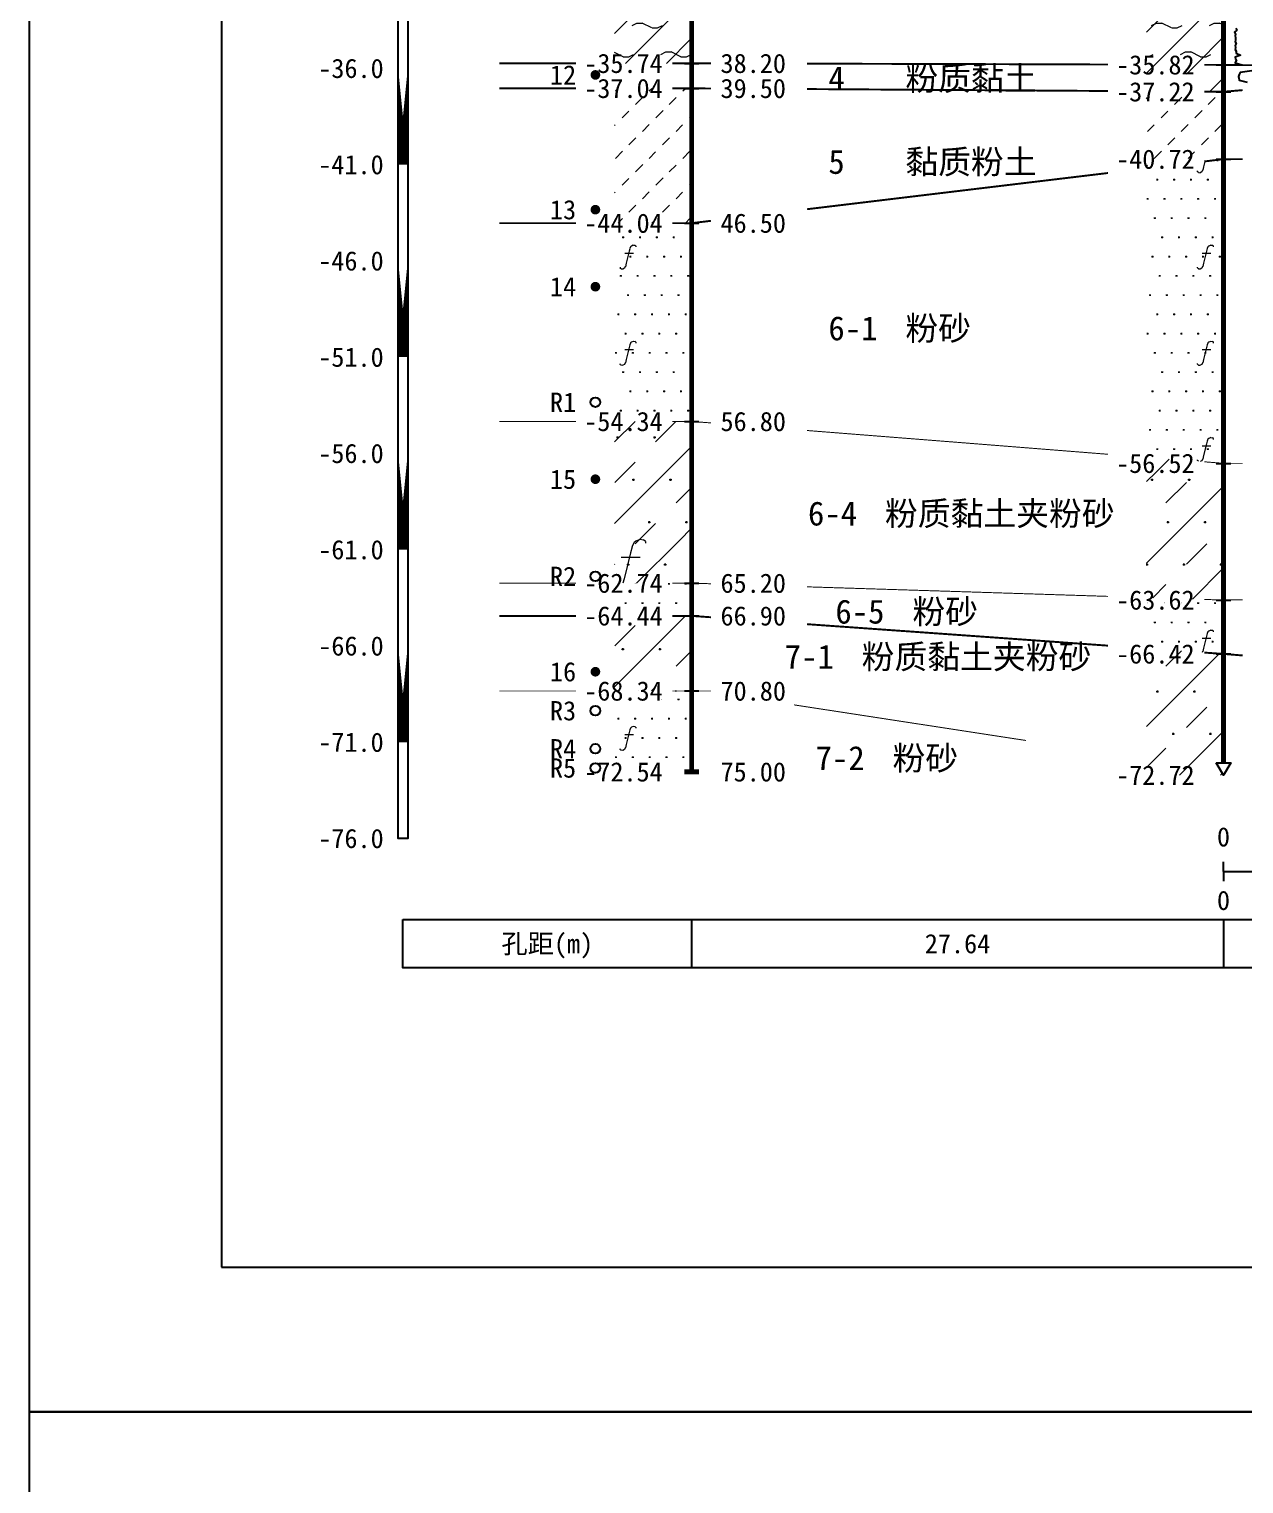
# Model space of a CAD drawing. Extents: x -37 to 3540, y -1485 to 297.
# Drawn here: x -37.4 to 88.9, y -601.5 to -450.4 of the extents above; entities that cross this region are included whole.
import ezdxf
from ezdxf.enums import TextEntityAlignment as Align

# ---------------------------------------------------------------- set-up
doc = ezdxf.new("R2010")
doc.units = 0
doc.layers.get('0').update_dxf_attribs({"linetype": 'CONTINUOUS'})
for name, color, linetype in [('CURVE', 200, 'CONTINUOUS'), ('FRAME', 7, 'CONTINUOUS'), ('HOLE', 41, 'CONTINUOUS'), ('RULER', 7, 'CONTINUOUS'), ('SAMPLE', 1, 'CONTINUOUS'), ('STRATUM', 241, 'CONTINUOUS')]:
    doc.layers.add(name, color=color, linetype=linetype)
doc.layers.add('HATCH', color=7, linetype='CONTINUOUS', lineweight=13)
doc.styles.add('ST', font='')
doc.styles.get('ST').set_extended_font_data('SimSun')
pattern_1 = [(45, (134.838, -594), (-2.12132, 2.12132), [10, 0]), (26.565, (135.912, -594.2536), (5.999823, 5.999812), [0.567, -12.849]), (0, (135.345, -594.2536), (0, 6), [0.567, -5.433]), (26.565, (133.2567, -594), (5.999823, 5.999812), [0.567, -12.849]), (0, (133.764, -593.7464), (0, 6), [0.567, -5.433]), (153.435, (135.345, -594.2536), (-5.999818, -5e-06), [1.134, -12.2826]), (26.565, (138.912, -591.2536), (5.999823, 5.999812), [0.567, -12.849]), (0, (138.345, -591.2536), (0, 6), [0.567, -5.433]), (26.565, (136.2567, -591), (5.999823, 5.999812), [0.567, -12.849]), (0, (136.764, -590.7464), (0, 6), [0.567, -5.433]), (153.435, (138.345, -591.2536), (-5.999818, -5e-06), [1.134, -12.2826])]
pattern_2 = [(45, (134.838, -594), (-6e-07, 6.99998), [0.9473, -8.9522]), (45, (136.238, -592.6), (-6e-07, 6.99998), [0.9869, -8.9126]), (45, (137.638, -591.2), (-6e-07, 6.99998), [1.06018, -8.83931]), (45, (139.038, -589.8), (-6e-07, 6.99998), [0.94918, -8.95032]), (45, (140.438, -588.4), (-6e-07, 6.99998), [1.0365, -8.863]), (45, (138.338, -594), (-6e-07, 6.99998), [1.01335, -8.88615]), (45, (139.738, -592.6), (-6e-07, 6.99998), [1.07896, -12.12037]), (45, (141.138, -591.2), (-6e-07, 6.99998), [0.99882, -8.90067]), (45, (135.538, -589.8), (-4e-07, 6.99998), [1.05533, -8.84416]), (45, (136.938, -588.4), (-4e-07, 6.99998), [1.0365, -8.863])]
pattern_3 = [(82.875, (134.0034, -595.206), (0.000369, 10.0001764), [0.0893, -80.5337]), (143.13, (134.1044, -595.2818), (-29.999964, 20.000054), [0.12627, -49.87373]), (172.875, (134.2816, -595.304), (-70.000246, 9.99966), [0.17857, -80.44443]), (206.565, (134.46, -595.2147), (-9.9997, -9.99969), [0.19954, -22.16046]), (243.435, (134.5493, -595.0363), (9e-06, -9.9997), [0.19954, -22.16146]), (255.964, (134.6386, -594.679), (-0.0002, -9.9995), [0.36813, -40.86287]), (255.964, (134.9486, -593.439), (-0.0002, -9.9995), [1.2784, -39.9526]), (255.964, (135.017, -593.165), (-0.0002, -9.9995), [0.28235, -40.94865]), (216.87, (135.2073, -592.9108), (-9.999982, -10.000018), [0.12627, -49.87373]), (243.435, (135.1063, -592.9865), (9e-06, -9.9997), [0.19954, -22.16146]), (206.565, (135.386, -592.8215), (-9.9997, -9.99969), [0.19954, -22.16046]), (172.875, (135.563, -592.8437), (-70.000246, 9.99966), [0.17857, -80.44443]), (143.13, (135.664, -592.9194), (-29.999964, 20.000054), [0.12627, -49.87373]), (82.875, (135.6529, -593.008), (0.000369, 10.0001764), [0.0893, -80.5337]), (0, (134.508, -593.66), (0, 10), [0.89286, -9.10714]), (0, (134.863, -594), (1, 2), [0, -1.75]), (0, (134.838, -593.975), (1, 2), [0, -1.75]), (0, (134.838, -594), (1, 2), [0, -1.75]), (0, (134.813, -594), (1, 2), [0, -1.75]), (0, (134.838, -594.025), (1, 2), [0, -1.75])]
pattern_4 = [(45, (134.838, -594), (-4.24264, 4.24264), [10, 0]), (45, (135.899, -597.182), (-2.12132, 6.36396), [3, -3])]
pattern_5 = [(82.875, (133.0018, -596.6533), (0.00081, 22.00039), [0.1964, -177.1742]), (143.13, (133.224, -596.82), (-65.99992, 44.00012), [0.2778, -109.7222]), (172.875, (133.614, -596.8687), (-154.00054, 21.999253), [0.3929, -176.9777]), (206.565, (134.007, -596.672), (-21.99935, -21.9993), [0.439, -48.753]), (243.435, (134.203, -596.28), (2e-05, -21.99933), [0.439, -48.7552]), (255.964, (134.399, -595.494), (-0.00044, -21.9989), [0.8099, -89.8983]), (255.964, (135.0813, -592.7656), (-0.00044, -21.9989), [2.8124, -87.8958]), (255.964, (135.232, -592.163), (-0.00044, -21.9989), [0.6212, -90.087]), (216.87, (135.6506, -591.6037), (-21.99996, -22.00004), [0.2778, -109.7222]), (243.435, (135.428, -591.77), (2e-05, -21.9993), [0.439, -48.7552]), (206.565, (136.043, -591.407), (-21.99935, -21.9993), [0.439, -48.753]), (172.875, (136.433, -591.456), (-154.00054, 21.999253), [0.3929, -176.9777]), (143.13, (136.6553, -591.6228), (-65.99992, 44.00012), [0.2778, -109.7222]), (82.875, (136.631, -591.8177), (0.00081, 22.00039), [0.1964, -177.1742]), (0, (134.113, -593.252), (0, 22), [1.9643, -20.0357]), (0, (134.893, -594), (2.2, 4.4), [0, -3.85]), (0, (134.838, -593.945), (2.2, 4.4), [0, -3.85]), (0, (134.838, -594), (2.2, 4.4), [0, -3.85]), (0, (134.783, -594), (2.2, 4.4), [0, -3.85]), (0, (134.838, -594.055), (2.2, 4.4), [0, -3.85])]

# ---------------------------------------------------------------- blocks, each defined once
blk = doc.blocks.new('SampleSoilUndisturbed')
at = {"const_width": 0.5}
blk.add_lwpolyline([(-0.25, 0, 1), (0.25, 0, 1)], format="xyb", close=True, dxfattribs=at)
blk = doc.blocks.new('SampleSoilDisturbed')
blk.add_circle((0, 0), 0.5)

msp = doc.modelspace()

# ---------------------------------------------------------------- hatches: boundary and pattern name
at = {"layer": 'HATCH'}
h = msp.add_hatch(dxfattribs=at)
h.set_pattern_fill('YNNT', color=251, style=0)
h.set_pattern_definition(pattern_1)
h.paths.add_polyline_path([(86.73, -436.48), (78.73, -437.1), (78.73, -454.06), (86.73, -454.08)])
h.paths.add_polyline_path([(74.66, -455.57), (84.22, -455.57), (84.22, -452.64), (74.66, -452.64)], flags=9)
h.paths.add_polyline_path([(74.66, -437.97), (84.22, -437.97), (84.22, -435.04), (74.66, -435.04)], flags=9)
h = msp.add_hatch(dxfattribs=at)
h.set_pattern_fill('YNNT', color=251, style=0)
h.set_pattern_definition(pattern_1)
h.paths.add_polyline_path([(31.46, -440.73), (23.46, -440.73), (23.46, -453.93), (31.46, -453.93)])
h.paths.add_polyline_path([(19.39, -455.42), (28.94, -455.42), (28.94, -452.48), (19.39, -452.48)], flags=9)
h.paths.add_polyline_path([(19.39, -442.22), (28.94, -442.22), (28.94, -439.28), (19.39, -439.28)], flags=9)
h = msp.add_hatch(dxfattribs=at)
h.set_pattern_fill('FZNT', color=32, style=0)
h.set_pattern_definition(pattern_4)
h.paths.add_polyline_path([(86.73, -454.08), (78.73, -454.06), (78.73, -456.83), (86.73, -456.88)])
h.paths.add_polyline_path([(74.66, -458.37), (84.22, -458.37), (84.22, -455.44), (74.66, -455.44)], flags=9)
h.paths.add_polyline_path([(74.66, -455.57), (84.22, -455.57), (84.22, -452.64), (74.66, -452.64)], flags=9)
h = msp.add_hatch(dxfattribs=at)
h.set_pattern_fill('NZFT', color=52, style=0)
h.set_pattern_definition(pattern_2)
h.paths.add_polyline_path([(31.46, -456.53), (23.46, -456.53), (23.46, -470.53), (31.46, -470.53)])
h.paths.add_polyline_path([(19.39, -472.02), (28.94, -472.02), (28.94, -469.08), (19.39, -469.08)], flags=9)
h.paths.add_polyline_path([(19.39, -458.02), (28.94, -458.02), (28.94, -455.08), (19.39, -455.08)], flags=9)
h = msp.add_hatch(dxfattribs=at)
h.set_pattern_fill('NZFT', color=52, style=0)
h.set_pattern_definition(pattern_2)
h.paths.add_polyline_path([(86.73, -456.88), (78.73, -456.83), (78.73, -464.84), (86.73, -463.88)])
h.paths.add_polyline_path([(74.66, -465.37), (84.22, -465.37), (84.22, -462.44), (74.66, -462.44)], flags=9)
h.paths.add_polyline_path([(74.66, -458.37), (84.22, -458.37), (84.22, -455.44), (74.66, -455.44)], flags=9)
h = msp.add_hatch(dxfattribs=at)
h.set_pattern_fill('FS', color=142, style=0)
h.set_pattern_definition(pattern_3)
h.paths.add_polyline_path([(86.73, -463.88), (78.73, -464.84), (78.73, -494.85), (86.73, -495.48)])
h.paths.add_polyline_path([(74.66, -496.97), (84.22, -496.97), (84.22, -494.04), (74.66, -494.04)], flags=9)
h.paths.add_polyline_path([(74.66, -465.37), (84.22, -465.37), (84.22, -462.44), (74.66, -462.44)], flags=9)
h = msp.add_hatch(dxfattribs=at)
h.set_pattern_fill('FS', color=142, style=0)
h.set_pattern_definition(pattern_3)
h.paths.add_polyline_path([(31.46, -470.53), (23.46, -470.53), (23.46, -491.13), (31.46, -491.13)])
h.paths.add_polyline_path([(19.39, -492.62), (28.94, -492.62), (28.94, -489.68), (19.39, -489.68)], flags=9)
h.paths.add_polyline_path([(19.39, -472.02), (28.94, -472.02), (28.94, -469.08), (19.39, -469.08)], flags=9)
h = msp.add_hatch(dxfattribs=at)
h.set_pattern_fill('FZNT', color=32, style=0)
h.set_pattern_definition(pattern_4)
h.paths.add_polyline_path([(31.46, -491.13), (23.46, -491.13), (23.46, -507.93), (31.46, -507.93)])
h.paths.add_polyline_path([(19.39, -509.42), (28.94, -509.42), (28.94, -506.48), (19.39, -506.48)], flags=9)
h.paths.add_polyline_path([(19.39, -492.62), (28.94, -492.62), (28.94, -489.68), (19.39, -489.68)], flags=9)
h = msp.add_hatch(dxfattribs=at)
h.set_pattern_fill('FS', color=32, scale=2.2, style=0)
h.set_pattern_definition(pattern_5)
h.paths.add_polyline_path([(31.46, -491.13), (23.46, -491.13), (23.46, -507.93), (31.46, -507.93)])
h.paths.add_polyline_path([(19.39, -509.42), (28.94, -509.42), (28.94, -506.48), (19.39, -506.48)], flags=9)
h.paths.add_polyline_path([(19.39, -492.62), (28.94, -492.62), (28.94, -489.68), (19.39, -489.68)], flags=9)
h = msp.add_hatch(dxfattribs=at)
h.set_pattern_fill('FZNT', color=32, style=0)
h.set_pattern_definition(pattern_4)
h.paths.add_polyline_path([(86.73, -495.48), (78.73, -494.85), (78.73, -509.43), (86.73, -509.68)])
h.paths.add_polyline_path([(74.66, -511.17), (84.22, -511.17), (84.22, -508.24), (74.66, -508.24)], flags=9)
h.paths.add_polyline_path([(74.66, -496.97), (84.22, -496.97), (84.22, -494.04), (74.66, -494.04)], flags=9)
h = msp.add_hatch(dxfattribs=at)
h.set_pattern_fill('FS', color=32, scale=2.2, style=0)
h.set_pattern_definition(pattern_5)
h.paths.add_polyline_path([(86.73, -495.48), (78.73, -494.85), (78.73, -509.43), (86.73, -509.68)])
h.paths.add_polyline_path([(74.66, -511.17), (84.22, -511.17), (84.22, -508.24), (74.66, -508.24)], flags=9)
h.paths.add_polyline_path([(74.66, -496.97), (84.22, -496.97), (84.22, -494.04), (74.66, -494.04)], flags=9)
h = msp.add_hatch(dxfattribs=at)
h.set_pattern_fill('FS', color=142, style=0)
h.set_pattern_definition(pattern_3)
h.paths.add_polyline_path([(31.46, -507.93), (23.46, -507.93), (23.46, -511.33), (31.46, -511.33)])
h.paths.add_polyline_path([(19.39, -512.82), (28.94, -512.82), (28.94, -509.88), (19.39, -509.88)], flags=9)
h.paths.add_polyline_path([(19.39, -509.42), (28.94, -509.42), (28.94, -506.48), (19.39, -506.48)], flags=9)
h = msp.add_hatch(dxfattribs=at)
h.set_pattern_fill('FS', color=142, style=0)
h.set_pattern_definition(pattern_3)
h.paths.add_polyline_path([(86.73, -509.68), (78.73, -509.43), (78.73, -514.71), (86.73, -515.28)])
h.paths.add_polyline_path([(74.66, -516.77), (84.22, -516.77), (84.22, -513.84), (74.66, -513.84)], flags=9)
h.paths.add_polyline_path([(74.66, -511.17), (84.22, -511.17), (84.22, -508.24), (74.66, -508.24)], flags=9)
h = msp.add_hatch(dxfattribs=at)
h.set_pattern_fill('FZNT', color=32, style=0)
h.set_pattern_definition(pattern_4)
h.paths.add_polyline_path([(31.46, -511.33), (23.46, -511.33), (23.46, -519.13), (31.46, -519.13)])
h.paths.add_polyline_path([(19.39, -520.62), (28.94, -520.62), (28.94, -517.68), (19.39, -517.68)], flags=9)
h.paths.add_polyline_path([(19.39, -512.82), (28.94, -512.82), (28.94, -509.88), (19.39, -509.88)], flags=9)
h = msp.add_hatch(dxfattribs=at)
h.set_pattern_fill('FS', color=32, scale=2.2, style=0)
h.set_pattern_definition(pattern_5)
h.paths.add_polyline_path([(31.46, -511.33), (23.46, -511.33), (23.46, -519.13), (31.46, -519.13)])
h.paths.add_polyline_path([(19.39, -520.62), (28.94, -520.62), (28.94, -517.68), (19.39, -517.68)], flags=9)
h.paths.add_polyline_path([(19.39, -512.82), (28.94, -512.82), (28.94, -509.88), (19.39, -509.88)], flags=9)
h = msp.add_hatch(dxfattribs=at)
h.set_pattern_fill('FZNT', color=32, style=0)
h.set_pattern_definition(pattern_4)
h.paths.add_polyline_path([(86.73, -515.28), (78.73, -514.71), (78.73, -527.88), (86.73, -527.88), (85.98, -526.58), (86.73, -526.58)])
h.paths.add_polyline_path([(74.66, -529.36), (84.21, -529.36), (84.21, -526.46), (74.66, -526.46)], flags=9)
h.paths.add_polyline_path([(74.66, -516.77), (84.22, -516.77), (84.22, -513.84), (74.66, -513.84)], flags=9)
h = msp.add_hatch(dxfattribs=at)
h.set_pattern_fill('FS', color=32, scale=2.2, style=0)
h.set_pattern_definition(pattern_5)
h.paths.add_polyline_path([(86.73, -515.28), (78.73, -514.71), (78.73, -527.88), (86.73, -527.88), (85.98, -526.58), (86.73, -526.58)])
h.paths.add_polyline_path([(74.66, -529.36), (84.21, -529.36), (84.21, -526.46), (74.66, -526.46)], flags=9)
h.paths.add_polyline_path([(74.66, -516.77), (84.22, -516.77), (84.22, -513.84), (74.66, -513.84)], flags=9)
h = msp.add_hatch(dxfattribs=at)
h.set_pattern_fill('FS', color=142, style=0)
h.set_pattern_definition(pattern_3)
h.paths.add_polyline_path([(31.46, -519.13), (23.46, -519.13), (23.46, -527.53), (31.46, -527.53)])
h.paths.add_polyline_path([(19.39, -529.01), (28.94, -529.01), (28.94, -526.11), (19.39, -526.11)], flags=9)
h.paths.add_polyline_path([(19.39, -520.62), (28.94, -520.62), (28.94, -517.68), (19.39, -517.68)], flags=9)

# ---------------------------------------------------------------- linework, layer by layer
at = {"layer": 'CURVE', "color": 30, "linetype": 'Continuous'}
for points in [[(88.01, -450.28), (88.12, -450.48), (87.88, -450.68), (87.98, -450.88), (87.94, -451.08), (87.99, -451.28), (87.97, -451.48), (87.94, -451.68), (88.03, -451.88), (87.94, -452.08), (87.98, -452.28), (87.93, -452.48), (88.03, -452.68), (88.06, -452.88), (88.48, -453.08), (87.96, -453.28), (87.99, -453.48), (88.07, -453.68), (87.93, -453.88), (88.63, -454.08), (98, -454.28)], [(89.91, -454.68), (88.45, -454.88), (88.35, -455.08), (88.28, -455.28), (88.34, -455.48), (88.37, -455.68), (89.18, -455.88)]]:
    msp.add_lwpolyline(points, dxfattribs=at)
at = {"layer": 'FRAME', "color": 245, "linetype": 'Continuous'}
for p, q in [((-37.39, -297), (-37.39, -594)), ((-37.39, -594), (678.45, -594)), ((701.72, -594), (-37.39, -594)), ((-37.39, -594), (-37.39, -891))]:
    msp.add_line(p, q, dxfattribs=at)
at = {"layer": 'FRAME', "linetype": 'Continuous'}
for p, q in [((-17.39, -312), (-17.39, -579)), ((-17.39, -579), (534.84, -579))]:
    msp.add_line(p, q, dxfattribs=at)
at = {"layer": 'HOLE', "linetype": 'Continuous', "const_width": 0.5}
for points in [[(31.46, -377.53), (31.46, -527.53)], [(86.73, -377.88), (86.73, -526.58)], [(30.71, -527.53), (32.21, -527.53)]]:
    msp.add_lwpolyline(points, dxfattribs=at)
at = {"layer": 'HOLE', "linetype": 'Continuous'}
for points in [[(30.71, -453.93), (32.21, -453.93)], [(85.98, -454.08), (87.48, -454.08)], [(30.71, -456.53), (32.21, -456.53)], [(85.98, -456.88), (87.48, -456.88)], [(85.98, -463.88), (87.48, -463.88)], [(30.71, -470.53), (32.21, -470.53)], [(30.71, -491.13), (32.21, -491.13)], [(85.98, -495.48), (87.48, -495.48)], [(30.71, -507.93), (32.21, -507.93)], [(85.98, -509.68), (87.48, -509.68)], [(30.71, -511.33), (32.21, -511.33)], [(85.98, -515.28), (87.48, -515.28)], [(30.71, -519.13), (32.21, -519.13)]]:
    msp.add_lwpolyline(points, dxfattribs=at)
msp.add_lwpolyline([(85.98, -526.58), (87.48, -526.58), (86.73, -527.88)], close=True, dxfattribs=at)
at = {"layer": 'RULER', "linetype": 'Continuous'}
for points in [[(0.96, -374.45), (1.96, -374.45), (1.96, -534.45), (0.96, -534.45)], [(1.46, -542.88), (31.46, -542.88), (31.46, -547.88), (1.46, -547.88)]]:
    msp.add_lwpolyline(points, close=True, dxfattribs=at)
at = {"layer": 'RULER', "linetype": 'Continuous', "const_width": 1}
for points in [[(1.46, -454.45), (1.46, -464.45)], [(1.46, -474.45), (1.46, -484.45)], [(1.46, -494.45), (1.46, -504.45)], [(1.46, -514.45), (1.46, -524.45)]]:
    msp.add_lwpolyline(points, close=True, dxfattribs=at)
at = {"layer": 'RULER', "linetype": 'Continuous'}
for points in [[(86.73, -537.88), (86.73, -536.88)], [(86.73, -537.88), (146.73, -537.88)], [(86.73, -537.88), (86.73, -538.88)], [(31.46, -542.88), (86.73, -542.88), (86.73, -547.88), (31.46, -547.88)], [(86.73, -542.88), (142.8, -542.88), (142.8, -547.88), (86.73, -547.88)]]:
    msp.add_lwpolyline(points, dxfattribs=at)
at = {"layer": 'STRATUM', "linetype": 'Continuous'}
for points, const_width in [([(11.46, -453.93), (19.46, -453.93)], 0.2), ([(29.46, -453.93), (31.46, -453.93), (33.46, -453.93)], 0.2), ([(43.46, -453.96), (59.09, -454), (74.73, -454.05)], 0.2), ([(84.73, -454.08), (86.73, -454.08), (88.73, -454.11)], 0.2), ([(11.46, -456.53), (19.46, -456.53)], 0.2), ([(29.46, -456.53), (31.46, -456.53), (33.46, -456.54)], 0.2), ([(43.46, -456.6), (59.09, -456.7), (74.73, -456.8)], 0.2), ([(84.73, -456.87), (86.73, -456.88), (88.73, -456.71)], 0.2), ([(84.73, -464.12), (86.73, -463.88), (88.73, -463.88)], 0.2), ([(43.46, -469.08), (59.09, -467.2), (74.73, -465.32)], 0.2), ([(11.46, -470.53), (19.46, -470.53)], 0.2), ([(29.46, -470.53), (31.46, -470.53), (33.46, -470.29)], 0.2), ([(11.46, -491.13), (19.46, -491.13)], 0.1), ([(29.46, -491.13), (31.46, -491.13), (33.46, -491.28)], 0.1), ([(43.46, -492.07), (59.09, -493.3), (74.73, -494.54)], 0.1), ([(84.73, -495.32), (86.73, -495.48), (88.73, -495.48)], 0.1), ([(11.46, -507.93), (19.46, -507.93)], 0.1), ([(29.46, -507.93), (31.46, -507.93), (33.46, -507.99)], 0.1), ([(43.46, -508.31), (59.09, -508.8), (74.73, -509.3)], 0.1), ([(84.73, -509.62), (86.73, -509.68), (88.73, -509.66)], 0.1), ([(11.46, -511.33), (19.46, -511.33)], 0.2), ([(29.46, -511.33), (31.46, -511.33), (33.46, -511.47)], 0.2), ([(43.46, -512.19), (59.09, -513.3), (74.73, -514.42)], 0.2), ([(84.73, -515.14), (86.73, -515.28), (88.73, -515.44)], 0.2), ([(11.46, -519.13), (19.46, -519.13)], 0.1), ([(29.46, -519.13), (31.46, -519.13), (33.46, -519.13)], 0.1), ([(42.09, -520.57), (42.09, -520.57), (66.19, -524.27)], 0.1)]:
    msp.add_lwpolyline(points, dxfattribs=dict(at, const_width=const_width))

# ---------------------------------------------------------------- block references
at = {"layer": 'SAMPLE'}
for name, p in [('SampleSoilUndisturbed', (21.46, -455.13)), ('SampleSoilUndisturbed', (21.46, -469.13)), ('SampleSoilUndisturbed', (21.46, -477.13)), ('SampleSoilDisturbed', (21.46, -489.13)), ('SampleSoilUndisturbed', (21.46, -497.13)), ('SampleSoilDisturbed', (21.46, -507.22)), ('SampleSoilUndisturbed', (21.46, -517.13)), ('SampleSoilDisturbed', (21.46, -521.18)), ('SampleSoilDisturbed', (21.46, -525.13)), ('SampleSoilDisturbed', (21.46, -527.13))]:
    msp.add_blockref(name, p, dxfattribs=at)

# ---------------------------------------------------------------- texts
at = {"layer": 'HOLE', "style": 'ST'}
for s, p in [('-35.74', (28.46, -453.93)), ('-35.82', (83.73, -454.08)), ('-37.04', (28.46, -456.53)), ('-37.22', (83.73, -456.88)), ('-40.72', (83.73, -463.88)), ('-44.04', (28.46, -470.53)), ('-54.34', (28.46, -491.13)), ('-56.52', (83.73, -495.48)), ('-62.74', (28.46, -507.93)), ('-63.62', (83.73, -509.68)), ('-64.44', (28.46, -511.33)), ('-66.42', (83.73, -515.28)), ('-68.34', (28.46, -519.13)), ('-72.54', (28.46, -527.53)), ('-72.72', (83.73, -527.88))]:
    msp.add_text(s, height=2, dxfattribs=at).set_placement(p, align=Align.MIDDLE_RIGHT)
for s, p in [('38.20', (34.46, -453.93)), ('39.50', (34.46, -456.53)), ('46.50', (34.46, -470.53)), ('56.80', (34.46, -491.13)), ('65.20', (34.46, -507.93)), ('66.90', (34.46, -511.33)), ('70.80', (34.46, -519.13)), ('75.00', (34.46, -527.53))]:
    msp.add_text(s, height=2, dxfattribs=at).set_placement(p, align=Align.MIDDLE_LEFT)
at = {"layer": 'RULER', "style": 'ST'}
for s, p in [('-36.0', (-0.54, -454.45)), ('-41.0', (-0.54, -464.45)), ('-46.0', (-0.54, -474.45)), ('-51.0', (-0.54, -484.45)), ('-56.0', (-0.54, -494.45)), ('-61.0', (-0.54, -504.45)), ('-66.0', (-0.54, -514.45)), ('-71.0', (-0.54, -524.45)), ('-76.0', (-0.54, -534.45))]:
    msp.add_text(s, height=2, dxfattribs=at).set_placement(p, align=Align.MIDDLE_RIGHT)
msp.add_text('0', height=2, dxfattribs=at).set_placement((86.73, -535.88), align=Align.BOTTOM_CENTER)
msp.add_text('0', height=2, dxfattribs=at).set_placement((86.73, -539.88), align=Align.TOP_CENTER)
for s, p in [('孔距(m)', (16.46, -545.38)), ('27.64', (59.09, -545.38))]:
    msp.add_text(s, height=2, dxfattribs=at).set_placement(p, align=Align.MIDDLE_CENTER)
at = {"layer": 'SAMPLE', "style": 'ST'}
for s, p in [('12', (19.46, -455.13)), ('13', (19.46, -469.13)), ('14', (19.46, -477.13)), ('R1', (19.46, -489.13)), ('15', (19.46, -497.13)), ('R2', (19.46, -507.22)), ('16', (19.46, -517.13)), ('R3', (19.46, -521.18)), ('R4', (19.46, -525.13)), ('R5', (19.46, -527.13))]:
    msp.add_text(s, height=2, dxfattribs=at).set_placement(p, align=Align.MIDDLE_RIGHT)
at = {"layer": 'STRATUM', "style": 'ST'}
for s, p in [('4', (45.67, -455.49)), ('粉质黏土', (53.67, -455.49)), ('5', (45.67, -464.16)), ('黏质粉土', (53.67, -464.16)), ('6-1', (45.67, -481.45)), ('粉砂', (53.67, -481.45)), ('6-4', (43.55, -500.69)), ('粉质黏土夹粉砂', (51.55, -500.69)), ('粉砂', (54.4, -510.88)), ('6-5', (46.4, -510.88)), ('7-1', (41.13, -515.57)), ('粉质黏土夹粉砂', (49.13, -515.57)), ('7-2', (44.34, -526.1)), ('粉砂', (52.34, -526.1))]:
    msp.add_text(s, height=2.5, dxfattribs=at).set_placement(p, align=Align.MIDDLE_LEFT)

doc.saveas('drawing.dxf')
